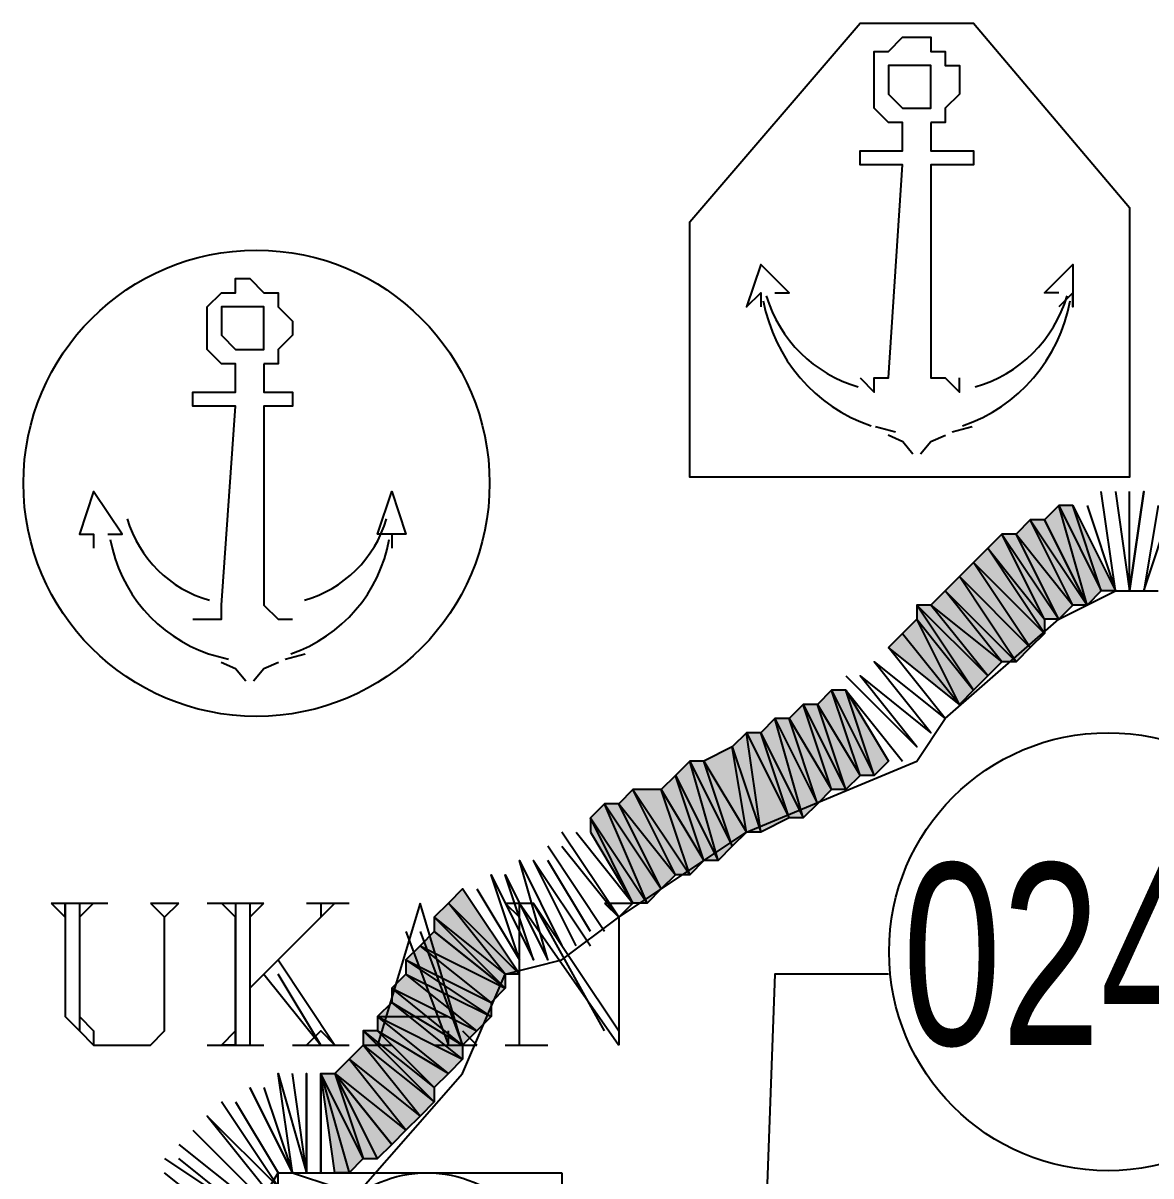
# Model space of a CAD drawing. Header units: millimetres. Extents: x 658 to 813, y 806 to 883.
# Drawn here: x 788.5755 to 788.8171, y 863.861 to 864.1079 of the extents above; entities that cross this region are included whole.
import ezdxf

# ---------------------------------------------------------------- set-up
doc = ezdxf.new("R2010")
doc.units = ezdxf.units.MM
doc.header["$LTSCALE"] = 0.1
doc.linetypes.add('atContinuous2', pattern=[0])
for name, color, linetype in [('LINK NAS BARU', 7, 'Continuous'), ('PANTAI', 7, 'Continuous'), ('pantai1', 7, 'Continuous'), ('SYMBOL', 7, 'Continuous'), ('TEXT', 8, 'Continuous'), ('zat_Mask_solid', 7, 'Continuous')]:
    doc.layers.add(name, color=color, linetype=linetype)
doc.styles.add('Style2', font='arial.ttf', dxfattribs={"height": 0.2})

msp = doc.modelspace()

# ---------------------------------------------------------------- hatches: boundary and pattern name
at = {"layer": 'pantai1'}
for points in [[(788.7943311163478, 864.0014844762057), (788.8034512771285, 863.9832441546445), (788.7973711699412, 864.0045245297982)], [(788.763930580413, 863.9771640474568), (788.776090794787, 863.9619637794907), (788.7669706340068, 863.9802041010511)], [(788.776090794787, 863.9619637794907), (788.7669706340068, 863.9802041010511), (788.7791308483804, 863.9650038330841)], [(788.7608905268196, 863.9741239938634), (788.763930580413, 863.9771640474568), (788.776090794787, 863.9619637794907)], [(788.6453684902679, 863.8859624396531), (788.6605687582353, 863.8738022252795), (788.6484085438613, 863.8890024932465)], [(788.6605687582353, 863.8738022252795), (788.6484085438613, 863.8890024932465), (788.6636088118287, 863.8768422788729)], [(788.6453684902679, 863.8859624396531), (788.6605687582353, 863.8738022252795), (788.6575287046419, 863.8707621716861)]]:
    msp.add_hatch(color=7, dxfattribs=at).paths.add_polyline_path(points)
h = msp.add_hatch(color=7, dxfattribs=at)
h.paths.add_polyline_path([(788.8034512771285, 863.9832441546445), (788.7973711699412, 864.0045245297982), (788.8064913307214, 863.986284208237)])
h.paths.add_polyline_path([(788.7973711699412, 864.0045245297982), (788.8064913307214, 863.986284208237), (788.8004112235346, 864.0045245297982)], flags=17)
h = msp.add_hatch(color=7, dxfattribs=at)
h.paths.add_polyline_path([(788.8004112235346, 863.9832441546445), (788.7912910627545, 864.0014844762057), (788.8034512771285, 863.9832441546445)], flags=16)
h.paths.add_polyline_path([(788.7912910627545, 864.0014844762057), (788.8034512771285, 863.9832441546445), (788.7943311163478, 864.0014844762057)])
h = msp.add_hatch(color=7, dxfattribs=at)
h.paths.add_polyline_path([(788.7943311163478, 863.9802041010511), (788.7852109555672, 863.9984444226114), (788.7973711699412, 863.9802041010511)], flags=16)
h.paths.add_polyline_path([(788.7852109555672, 863.9984444226114), (788.7973711699412, 863.9802041010511), (788.7882510091606, 863.9984444226114)])
h = msp.add_hatch(color=7, dxfattribs=at)
h.paths.add_polyline_path([(788.7791308483804, 863.9923643154247), (788.7943311163478, 863.9771640474568), (788.7821709019738, 863.995404369019)])
h.paths.add_polyline_path([(788.7943311163478, 863.9771640474568), (788.7821709019738, 863.995404369019), (788.7943311163478, 863.9802041010511)], flags=17)
h = msp.add_hatch(color=7, dxfattribs=at)
h.paths.add_polyline_path([(788.7852109555672, 863.97108394027), (788.7730507411936, 863.986284208237), (788.7882510091606, 863.97108394027)], flags=16)
h.paths.add_polyline_path([(788.7730507411936, 863.986284208237), (788.7882510091606, 863.97108394027), (788.776090794787, 863.9893242618313)])
h = msp.add_hatch(color=7, dxfattribs=at)
h.paths.add_polyline_path([(788.7669706340068, 863.9802041010511), (788.7791308483804, 863.9650038330841), (788.7669706340068, 863.9832441546445)], flags=17)
h.paths.add_polyline_path([(788.7791308483804, 863.9650038330841), (788.7669706340068, 863.9832441546445), (788.7821709019738, 863.9680438866775)])
h.paths.add_polyline_path([(788.7669706340068, 863.9832441546445), (788.7821709019738, 863.9680438866775), (788.7700106876002, 863.9832441546445)], flags=17)
h = msp.add_hatch(color=7, dxfattribs=at)
h.paths.add_polyline_path([(788.7548104196328, 863.9467635115228), (788.748730312446, 863.9650038330841), (788.7578504732262, 863.9467635115228)], flags=16)
h.paths.add_polyline_path([(788.748730312446, 863.9650038330841), (788.7578504732262, 863.9467635115228), (788.7517703660394, 863.9650038330841)])
h = msp.add_hatch(color=7, dxfattribs=at)
h.paths.add_polyline_path([(788.748730312446, 863.9437234579294), (788.7426502052588, 863.9619637794907), (788.7517703660394, 863.9437234579294)], flags=16)
h.paths.add_polyline_path([(788.7426502052588, 863.9619637794907), (788.7517703660394, 863.9437234579294), (788.7456902588522, 863.9619637794907)])
h = msp.add_hatch(color=7, dxfattribs=at)
h.paths.add_polyline_path([(788.7396101516654, 863.9376433507426), (788.7335300444786, 863.9558836723039), (788.7426502052588, 863.9376433507426)], flags=16)
h.paths.add_polyline_path([(788.7335300444786, 863.9558836723039), (788.7426502052588, 863.9376433507426), (788.736570098072, 863.9589237258964)])
h = msp.add_hatch(color=7, dxfattribs=at)
h.paths.add_polyline_path([(788.7426502052588, 863.9376433507426), (788.736570098072, 863.9589237258964), (788.7456902588522, 863.940683404336)])
h.paths.add_polyline_path([(788.736570098072, 863.9589237258964), (788.7456902588522, 863.940683404336), (788.7396101516654, 863.9589237258964)], flags=17)
h = msp.add_hatch(color=7, dxfattribs=at)
h.paths.add_polyline_path([(788.7304899908852, 863.9346032971483), (788.7274499372918, 863.9528436187096), (788.7335300444786, 863.9346032971483)], flags=16)
h.paths.add_polyline_path([(788.7274499372918, 863.9528436187096), (788.7335300444786, 863.9346032971483), (788.7304899908852, 863.9558836723039)])
h = msp.add_hatch(color=7, dxfattribs=at)
h.paths.add_polyline_path([(788.7335300444786, 863.9346032971483), (788.7304899908852, 863.9558836723039), (788.7396101516654, 863.9376433507426)])
h.paths.add_polyline_path([(788.7304899908852, 863.9558836723039), (788.7396101516654, 863.9376433507426), (788.7335300444786, 863.9558836723039)], flags=17)
h = msp.add_hatch(color=7, dxfattribs=at)
h.paths.add_polyline_path([(788.7213698301045, 863.9285231899615), (788.7152897229178, 863.9467635115228), (788.724409883698, 863.9285231899615)], flags=16)
h.paths.add_polyline_path([(788.7152897229178, 863.9467635115228), (788.724409883698, 863.9285231899615), (788.7183297765112, 863.9498035651171)])
h = msp.add_hatch(color=7, dxfattribs=at)
h.paths.add_polyline_path([(788.724409883698, 863.9285231899615), (788.7183297765112, 863.9498035651171), (788.7274499372918, 863.9315632435549)])
h.paths.add_polyline_path([(788.7183297765112, 863.9498035651171), (788.7274499372918, 863.9315632435549), (788.7213698301045, 863.9498035651171)], flags=17)
h = msp.add_hatch(color=7, dxfattribs=at)
h.paths.add_polyline_path([(788.7152897229178, 863.925483136369), (788.7061695621371, 863.9437234579294), (788.7183297765112, 863.925483136369)], flags=16)
h.paths.add_polyline_path([(788.7061695621371, 863.9437234579294), (788.7183297765112, 863.925483136369), (788.7122496693244, 863.9437234579294)])
h = msp.add_hatch(color=7, dxfattribs=at)
h.paths.add_polyline_path([(788.6970494013569, 863.9346032971483), (788.7061695621371, 863.9194030291814), (788.6970494013569, 863.9376433507426)], flags=16)
h.paths.add_polyline_path([(788.7061695621371, 863.9194030291814), (788.6970494013569, 863.9376433507426), (788.709209615731, 863.9194030291814)], flags=16)
h.paths.add_polyline_path([(788.6970494013569, 863.9376433507426), (788.709209615731, 863.9194030291814), (788.7000894549503, 863.940683404336)])
h = msp.add_hatch(color=7, dxfattribs=at)
h.paths.add_polyline_path([(788.709209615731, 863.9194030291814), (788.7000894549503, 863.940683404336), (788.7122496693244, 863.9224430827757)])
h.paths.add_polyline_path([(788.7000894549503, 863.940683404336), (788.7122496693244, 863.9224430827757), (788.7031295085437, 863.940683404336)], flags=17)
h = msp.add_hatch(color=7, dxfattribs=at)
h.paths.add_polyline_path([(788.6788090797961, 863.9042027612135), (788.6666488654221, 863.9194030291814), (788.6818491333895, 863.9042027612135)], flags=16)
h.paths.add_polyline_path([(788.6666488654221, 863.9194030291814), (788.6818491333895, 863.9042027612135), (788.6696889190155, 863.9224430827757)])
h = msp.add_hatch(color=7, dxfattribs=at)
h.paths.add_polyline_path([(788.6636088118287, 863.9133229219946), (788.6788090797961, 863.901162707621), (788.6636088118287, 863.916362975588)], flags=17)
h.paths.add_polyline_path([(788.6788090797961, 863.901162707621), (788.6636088118287, 863.916362975588), (788.6788090797961, 863.9042027612135)], flags=17)
h = msp.add_hatch(color=7, dxfattribs=at)
h.paths.add_polyline_path([(788.6575287046419, 863.9042027612135), (788.6757690262027, 863.8950826004342), (788.6575287046419, 863.9072428148087)], flags=17)
h.paths.add_polyline_path([(788.6757690262027, 863.8950826004342), (788.6575287046419, 863.9072428148087), (788.6757690262027, 863.8981226540267)], flags=17)
h = msp.add_hatch(color=7, dxfattribs=at)
h.paths.add_polyline_path([(788.6544886510485, 863.8981226540267), (788.6696889190155, 863.8890024932465), (788.6544886510485, 863.901162707621)], flags=17)
h.paths.add_polyline_path([(788.6696889190155, 863.8890024932465), (788.6544886510485, 863.901162707621), (788.6727289726089, 863.8920425468399)])
h = msp.add_hatch(color=7, dxfattribs=at)
h.paths.add_polyline_path([(788.6514485974551, 863.8950826004342), (788.6696889190155, 863.8859624396531), (788.6544886510485, 863.8981226540267)])
h.paths.add_polyline_path([(788.6696889190155, 863.8859624396531), (788.6544886510485, 863.8981226540267), (788.6696889190155, 863.8890024932465)], flags=17)
h = msp.add_hatch(color=7, dxfattribs=at)
h.paths.add_polyline_path([(788.6514485974551, 863.8920425468399), (788.6666488654221, 863.8829223860606), (788.6514485974551, 863.8950826004342)], flags=17)
h.paths.add_polyline_path([(788.6666488654221, 863.8829223860606), (788.6514485974551, 863.8950826004342), (788.6696889190155, 863.8859624396531)])
h = msp.add_hatch(color=7, dxfattribs=at)
h.paths.add_polyline_path([(788.6484085438613, 863.8890024932465), (788.6636088118287, 863.8768422788729), (788.6484085438613, 863.8920425468399)], flags=17)
h.paths.add_polyline_path([(788.6636088118287, 863.8768422788729), (788.6484085438613, 863.8920425468399), (788.6636088118287, 863.8798823324663)], flags=17)
h.paths.add_polyline_path([(788.6484085438613, 863.8920425468399), (788.6636088118287, 863.8798823324663), (788.6514485974551, 863.8920425468399)], flags=0)
h = msp.add_hatch(color=7, dxfattribs=at)
h.paths.add_polyline_path([(788.6453684902679, 863.8859624396531), (788.6423284366745, 863.8829223860606), (788.6575287046419, 863.8707621716861)])
h.paths.add_polyline_path([(788.6423284366745, 863.8829223860606), (788.6575287046419, 863.8707621716861), (788.6544886510485, 863.8677221180936)])
h = msp.add_hatch(color=7, dxfattribs=at)
h.paths.add_polyline_path([(788.6423284366745, 863.8829223860606), (788.6484085438613, 863.8646820644993), (788.6392883830811, 863.8829223860606)], flags=17)
h.paths.add_polyline_path([(788.6484085438613, 863.8646820644993), (788.6392883830811, 863.8829223860606), (788.6453684902679, 863.8616420109059)])
h.paths.add_polyline_path([(788.6392883830811, 863.8829223860606), (788.6453684902679, 863.8616420109059), (788.6423284366745, 863.8616420109059)], flags=17)
h = msp.add_hatch(color=7, dxfattribs=at)
h.paths.add_polyline_path([(788.6544886510485, 863.8677221180936), (788.6514485974551, 863.8646820644993), (788.6423284366745, 863.8829223860606)])
h.paths.add_polyline_path([(788.6514485974551, 863.8646820644993), (788.6423284366745, 863.8829223860606), (788.6484085438613, 863.8646820644993)], flags=17)
at = {"layer": 'zat_Mask_solid'}
for points in [[(788.8064913307214, 863.986284208237), (788.8004112235346, 864.0045245297982), (788.8095313843153, 863.986284208237)], [(788.7882510091606, 863.9984444226114), (788.8004112235346, 863.9832441546445), (788.7912910627545, 864.0014844762057)], [(788.7821709019738, 863.995404369019), (788.7943311163478, 863.9802041010511), (788.7852109555672, 863.9984444226114)], [(788.7973711699412, 863.9802041010511), (788.7882510091606, 863.9984444226114), (788.8004112235346, 863.9832441546445)], [(788.776090794787, 863.9893242618313), (788.7912910627545, 863.9741239938634), (788.7791308483804, 863.9923643154247)], [(788.7912910627545, 863.9741239938634), (788.7791308483804, 863.9923643154247), (788.7943311163478, 863.9771640474568)], [(788.7882510091606, 863.97108394027), (788.776090794787, 863.9893242618313), (788.7912910627545, 863.9741239938634)], [(788.7700106876002, 863.9832441546445), (788.7852109555672, 863.97108394027), (788.7730507411936, 863.986284208237)], [(788.7821709019738, 863.9680438866775), (788.7700106876002, 863.9832441546445), (788.7852109555672, 863.97108394027)], [(788.7456902588522, 863.9619637794907), (788.7548104196328, 863.9467635115228), (788.748730312446, 863.9650038330841)], [(788.7578504732262, 863.9467635115228), (788.7517703660394, 863.9650038330841), (788.7608905268196, 863.9498035651171)], [(788.7396101516654, 863.9589237258964), (788.748730312446, 863.9437234579294), (788.7426502052588, 863.9619637794907)], [(788.7517703660394, 863.9437234579294), (788.7456902588522, 863.9619637794907), (788.7548104196328, 863.9467635115228)], [(788.7456902588522, 863.940683404336), (788.7396101516654, 863.9589237258964), (788.748730312446, 863.9437234579294)], [(788.7213698301045, 863.9498035651171), (788.7304899908852, 863.9346032971483), (788.7274499372918, 863.9528436187096)], [(788.7274499372918, 863.9315632435549), (788.7213698301045, 863.9498035651171), (788.7304899908852, 863.9346032971483)], [(788.7122496693244, 863.9437234579294), (788.7213698301045, 863.9285231899615), (788.7152897229178, 863.9467635115228)], [(788.7031295085437, 863.940683404336), (788.7152897229178, 863.925483136369), (788.7061695621371, 863.9437234579294)], [(788.7183297765112, 863.925483136369), (788.7122496693244, 863.9437234579294), (788.7213698301045, 863.9285231899615)], [(788.7122496693244, 863.9224430827757), (788.7031295085437, 863.940683404336), (788.7152897229178, 863.925483136369)], [(788.6636088118287, 863.916362975588), (788.6788090797961, 863.9042027612135), (788.6666488654221, 863.9194030291814)], [(788.6605687582353, 863.9102828684012), (788.6788090797961, 863.901162707621), (788.6636088118287, 863.9133229219946)], [(788.6575287046419, 863.9072428148087), (788.6757690262027, 863.8981226540267), (788.6605687582353, 863.9102828684012)], [(788.6757690262027, 863.8981226540267), (788.6605687582353, 863.9102828684012), (788.6788090797961, 863.901162707621)], [(788.6544886510485, 863.901162707621), (788.6727289726089, 863.8920425468399), (788.6575287046419, 863.9042027612135)], [(788.6727289726089, 863.8920425468399), (788.6575287046419, 863.9042027612135), (788.6757690262027, 863.8950826004342)], [(788.6636088118287, 863.8798823324663), (788.6514485974551, 863.8920425468399), (788.6666488654221, 863.8829223860606)]]:
    msp.add_hatch(color=7, dxfattribs=at).paths.add_polyline_path(points)

# ---------------------------------------------------------------- linework, layer by layer
at = {"layer": 'LINK NAS BARU', "color": 7}
msp.add_lwpolyline([(788.7608905268196, 863.9042027612135), (788.736570098072, 863.9042027612135), (788.7335300444786, 863.8221213141909)], dxfattribs=at)
at = {"layer": 'LINK NAS BARU', "color": 7, "linetype": 'atContinuous2'}
msp.add_circle((788.8079355920911, 863.908983025823), 0.04690070767740388, dxfattribs=at)
at = {"layer": 'PANTAI', "color": 7}
msp.add_lwpolyline([(788.5632870432444, 863.8251613677843), (788.5784873112118, 863.8282014213777), (788.599767686366, 863.8221213141909), (788.6088878471462, 863.8251613677843), (788.6149679543335, 863.8312414749711), (788.6210480615202, 863.846441742938), (788.6301682223004, 863.8616420109059), (788.6332082758938, 863.8616420109059), (788.6423284366745, 863.8586019573116), (788.6484085438613, 863.8586019573116), (788.6696889190155, 863.8829223860606), (788.6788090797961, 863.9042027612135), (788.6909692941701, 863.9072428148087), (788.7031295085437, 863.916362975588), (788.7304899908852, 863.9346032971483), (788.7669706340068, 863.9498035651171), (788.7730507411936, 863.9589237258964), (788.7973711699412, 863.9802041010511), (788.8095313843153, 863.986284208237), (788.8186515450955, 863.986284208237)], dxfattribs=at)
at = {"layer": 'pantai1', "color": 7, "linetype": 'atContinuous2'}
for p, q in [((788.6453684902679, 863.8859624396531), (788.6423284366745, 863.8829223860606)), ((788.6575287046419, 863.8707621716861), (788.6453684902679, 863.8859624396531)), ((788.6423284366745, 863.8829223860606), (788.6575287046419, 863.8707621716861)), ((788.6423284366745, 863.8829223860606), (788.6575287046419, 863.8707621716861)), ((788.6544886510485, 863.8677221180936), (788.6423284366745, 863.8829223860606)), ((788.6575287046419, 863.8707621716861), (788.6544886510485, 863.8677221180936))]:
    msp.add_line(p, q, dxfattribs=at)
at = {"layer": 'pantai1', "color": 7}
for points in [[(788.8034512771285, 864.0045245297982), (788.8095313843153, 863.986284208237), (788.8064913307214, 864.0075645833925)], [(788.8095313843153, 864.0075645833925), (788.8125714379087, 863.986284208237), (788.8125714379087, 864.0075645833925)], [(788.8125714379087, 863.986284208237), (788.8156114915021, 864.0075645833925), (788.8125714379087, 863.986284208237)], [(788.7943311163478, 864.0014844762057), (788.8034512771285, 863.9832441546445), (788.7973711699412, 864.0045245297982), (788.7943311163478, 864.0014844762057)], [(788.8034512771285, 863.9832441546445), (788.7973711699412, 864.0045245297982), (788.8064913307214, 863.986284208237), (788.8034512771285, 863.9832441546445)], [(788.7973711699412, 864.0045245297982), (788.8064913307214, 863.986284208237), (788.8004112235346, 864.0045245297982), (788.7973711699412, 864.0045245297982)], [(788.8064913307214, 863.986284208237), (788.8004112235346, 864.0045245297982), (788.8095313843153, 863.986284208237), (788.8064913307214, 863.986284208237)], [(788.8186515450955, 864.0045245297982), (788.8156114915021, 863.986284208237), (788.8216915986889, 864.0045245297982)], [(788.7882510091606, 863.9984444226114), (788.8004112235346, 863.9832441546445), (788.7912910627545, 864.0014844762057), (788.7882510091606, 863.9984444226114)], [(788.8004112235346, 863.9832441546445), (788.7912910627545, 864.0014844762057), (788.8034512771285, 863.9832441546445), (788.8004112235346, 863.9832441546445)], [(788.7912910627545, 864.0014844762057), (788.8034512771285, 863.9832441546445), (788.7943311163478, 864.0014844762057), (788.7912910627545, 864.0014844762057)], [(788.7821709019738, 863.995404369019), (788.7943311163478, 863.9802041010511), (788.7852109555672, 863.9984444226114), (788.7821709019738, 863.995404369019)], [(788.7943311163478, 863.9802041010511), (788.7852109555672, 863.9984444226114), (788.7973711699412, 863.9802041010511), (788.7943311163478, 863.9802041010511)], [(788.7852109555672, 863.9984444226114), (788.7973711699412, 863.9802041010511), (788.7882510091606, 863.9984444226114), (788.7852109555672, 863.9984444226114)], [(788.7973711699412, 863.9802041010511), (788.7882510091606, 863.9984444226114), (788.8004112235346, 863.9832441546445), (788.7973711699412, 863.9802041010511)], [(788.7791308483804, 863.9923643154247), (788.7943311163478, 863.9771640474568), (788.7821709019738, 863.995404369019), (788.7791308483804, 863.9923643154247)], [(788.7943311163478, 863.9771640474568), (788.7821709019738, 863.995404369019), (788.7943311163478, 863.9802041010511), (788.7943311163478, 863.9771640474568)], [(788.776090794787, 863.9893242618313), (788.7912910627545, 863.9741239938634), (788.7791308483804, 863.9923643154247), (788.776090794787, 863.9893242618313)], [(788.7912910627545, 863.9741239938634), (788.7791308483804, 863.9923643154247), (788.7943311163478, 863.9771640474568), (788.7912910627545, 863.9741239938634)], [(788.7730507411936, 863.986284208237), (788.7882510091606, 863.97108394027), (788.776090794787, 863.9893242618313), (788.7730507411936, 863.986284208237)], [(788.7882510091606, 863.97108394027), (788.776090794787, 863.9893242618313), (788.7912910627545, 863.9741239938634), (788.7882510091606, 863.97108394027)], [(788.7700106876002, 863.9832441546445), (788.7852109555672, 863.97108394027), (788.7730507411936, 863.986284208237), (788.7700106876002, 863.9832441546445)], [(788.7852109555672, 863.97108394027), (788.7730507411936, 863.986284208237), (788.7882510091606, 863.97108394027), (788.7852109555672, 863.97108394027)], [(788.7669706340068, 863.9802041010511), (788.7791308483804, 863.9650038330841), (788.7669706340068, 863.9832441546445), (788.7669706340068, 863.9802041010511)], [(788.7791308483804, 863.9650038330841), (788.7669706340068, 863.9832441546445), (788.7821709019738, 863.9680438866775), (788.7791308483804, 863.9650038330841)], [(788.7669706340068, 863.9832441546445), (788.7821709019738, 863.9680438866775), (788.7700106876002, 863.9832441546445), (788.7669706340068, 863.9832441546445)], [(788.7821709019738, 863.9680438866775), (788.7700106876002, 863.9832441546445), (788.7852109555672, 863.97108394027), (788.7821709019738, 863.9680438866775)], [(788.763930580413, 863.9771640474568), (788.776090794787, 863.9619637794907), (788.7669706340068, 863.9802041010511), (788.763930580413, 863.9771640474568)], [(788.776090794787, 863.9619637794907), (788.7669706340068, 863.9802041010511), (788.7791308483804, 863.9650038330841), (788.776090794787, 863.9619637794907)], [(788.7608905268196, 863.9741239938634), (788.763930580413, 863.9771640474568), (788.776090794787, 863.9619637794907), (788.7608905268196, 863.9741239938634)], [(788.7517703660394, 863.9680438866775), (788.7669706340068, 863.9528436187096), (788.7548104196328, 863.9680438866775), (788.7700106876002, 863.9558836723039), (788.7578504732262, 863.97108394027), (788.7730507411936, 863.9589237258964), (788.7608905268196, 863.9741239938634)], [(788.7456902588522, 863.9619637794907), (788.7548104196328, 863.9467635115228), (788.748730312446, 863.9650038330841), (788.7456902588522, 863.9619637794907)], [(788.7548104196328, 863.9467635115228), (788.748730312446, 863.9650038330841), (788.7578504732262, 863.9467635115228), (788.7548104196328, 863.9467635115228)], [(788.748730312446, 863.9650038330841), (788.7578504732262, 863.9467635115228), (788.7517703660394, 863.9650038330841), (788.748730312446, 863.9650038330841)], [(788.7578504732262, 863.9467635115228), (788.7517703660394, 863.9650038330841), (788.7608905268196, 863.9498035651171), (788.7578504732262, 863.9467635115228)], [(788.7517703660394, 863.9650038330841), (788.763930580413, 863.9498035651171)], [(788.7396101516654, 863.9589237258964), (788.748730312446, 863.9437234579294), (788.7426502052588, 863.9619637794907), (788.7396101516654, 863.9589237258964)], [(788.748730312446, 863.9437234579294), (788.7426502052588, 863.9619637794907), (788.7517703660394, 863.9437234579294), (788.748730312446, 863.9437234579294)], [(788.7426502052588, 863.9619637794907), (788.7517703660394, 863.9437234579294), (788.7456902588522, 863.9619637794907), (788.7426502052588, 863.9619637794907)], [(788.7517703660394, 863.9437234579294), (788.7456902588522, 863.9619637794907), (788.7548104196328, 863.9467635115228), (788.7517703660394, 863.9437234579294)], [(788.7335300444786, 863.9558836723039), (788.7426502052588, 863.9376433507426), (788.736570098072, 863.9589237258964), (788.7335300444786, 863.9558836723039)], [(788.7426502052588, 863.9376433507426), (788.736570098072, 863.9589237258964), (788.7456902588522, 863.940683404336), (788.7426502052588, 863.9376433507426)], [(788.736570098072, 863.9589237258964), (788.7456902588522, 863.940683404336), (788.7396101516654, 863.9589237258964), (788.736570098072, 863.9589237258964)], [(788.7456902588522, 863.940683404336), (788.7396101516654, 863.9589237258964), (788.748730312446, 863.9437234579294), (788.7456902588522, 863.940683404336)], [(788.7274499372918, 863.9528436187096), (788.7335300444786, 863.9346032971483), (788.7304899908852, 863.9558836723039), (788.7274499372918, 863.9528436187096)], [(788.7335300444786, 863.9346032971483), (788.7304899908852, 863.9558836723039), (788.7396101516654, 863.9376433507426), (788.7335300444786, 863.9346032971483)], [(788.7304899908852, 863.9558836723039), (788.7396101516654, 863.9376433507426), (788.7335300444786, 863.9558836723039), (788.7304899908852, 863.9558836723039)], [(788.7396101516654, 863.9376433507426), (788.7335300444786, 863.9558836723039), (788.7426502052588, 863.9376433507426), (788.7396101516654, 863.9376433507426)], [(788.7213698301045, 863.9498035651171), (788.7304899908852, 863.9346032971483), (788.7274499372918, 863.9528436187096), (788.7213698301045, 863.9498035651171)], [(788.7304899908852, 863.9346032971483), (788.7274499372918, 863.9528436187096), (788.7335300444786, 863.9346032971483), (788.7304899908852, 863.9346032971483)], [(788.7152897229178, 863.9467635115228), (788.724409883698, 863.9285231899615), (788.7183297765112, 863.9498035651171), (788.7152897229178, 863.9467635115228)], [(788.724409883698, 863.9285231899615), (788.7183297765112, 863.9498035651171), (788.7274499372918, 863.9315632435549), (788.724409883698, 863.9285231899615)], [(788.7183297765112, 863.9498035651171), (788.7274499372918, 863.9315632435549), (788.7213698301045, 863.9498035651171), (788.7183297765112, 863.9498035651171)], [(788.7274499372918, 863.9315632435549), (788.7213698301045, 863.9498035651171), (788.7304899908852, 863.9346032971483), (788.7274499372918, 863.9315632435549)], [(788.7122496693244, 863.9437234579294), (788.7213698301045, 863.9285231899615), (788.7152897229178, 863.9467635115228), (788.7122496693244, 863.9437234579294)], [(788.7213698301045, 863.9285231899615), (788.7152897229178, 863.9467635115228), (788.724409883698, 863.9285231899615), (788.7213698301045, 863.9285231899615)], [(788.7031295085437, 863.940683404336), (788.7152897229178, 863.925483136369), (788.7061695621371, 863.9437234579294), (788.7031295085437, 863.940683404336)], [(788.7152897229178, 863.925483136369), (788.7061695621371, 863.9437234579294), (788.7183297765112, 863.925483136369), (788.7152897229178, 863.925483136369)], [(788.7061695621371, 863.9437234579294), (788.7183297765112, 863.925483136369), (788.7122496693244, 863.9437234579294), (788.7061695621371, 863.9437234579294)], [(788.7183297765112, 863.925483136369), (788.7122496693244, 863.9437234579294), (788.7213698301045, 863.9285231899615), (788.7183297765112, 863.925483136369)], [(788.6970494013569, 863.9376433507426), (788.709209615731, 863.9194030291814), (788.7000894549503, 863.940683404336), (788.6970494013569, 863.9376433507426)], [(788.709209615731, 863.9194030291814), (788.7000894549503, 863.940683404336), (788.7122496693244, 863.9224430827757), (788.709209615731, 863.9194030291814)], [(788.7000894549503, 863.940683404336), (788.7122496693244, 863.9224430827757), (788.7031295085437, 863.940683404336), (788.7000894549503, 863.940683404336)], [(788.7122496693244, 863.9224430827757), (788.7031295085437, 863.940683404336), (788.7152897229178, 863.925483136369), (788.7122496693244, 863.9224430827757)], [(788.6970494013569, 863.9346032971483), (788.7061695621371, 863.9194030291814), (788.6970494013569, 863.9376433507426), (788.6970494013569, 863.9346032971483)], [(788.7061695621371, 863.9194030291814), (788.6970494013569, 863.9376433507426), (788.709209615731, 863.9194030291814), (788.7061695621371, 863.9194030291814)], [(788.6909692941701, 863.9315632435549), (788.7031295085437, 863.916362975588), (788.6909692941701, 863.9346032971483)], [(788.6940093477635, 863.9346032971483), (788.7061695621371, 863.9194030291814)], [(788.7000894549503, 863.9133229219946), (788.6879292405768, 863.9315632435549)], [(788.6727289726089, 863.9224430827757), (788.6818491333895, 863.9072428148087), (788.6757690262027, 863.925483136369), (788.6848891869829, 863.9072428148087), (788.6788090797961, 863.925483136369), (788.6879292405768, 863.9072428148087), (788.6818491333895, 863.9285231899615), (788.6909692941701, 863.9102828684012)], [(788.6940093477635, 863.9102828684012), (788.6848891869829, 863.9285231899615), (788.6970494013569, 863.9102828684012)], [(788.6970494013569, 863.9133229219946), (788.6879292405768, 863.9285231899615)], [(788.6666488654221, 863.9194030291814), (788.6818491333895, 863.9042027612135), (788.6696889190155, 863.9224430827757), (788.6666488654221, 863.9194030291814)], [(788.6818491333895, 863.9042027612135), (788.6696889190155, 863.9224430827757)], [(788.6636088118287, 863.916362975588), (788.6788090797961, 863.9042027612135), (788.6666488654221, 863.9194030291814), (788.6636088118287, 863.916362975588)], [(788.6788090797961, 863.9042027612135), (788.6666488654221, 863.9194030291814), (788.6818491333895, 863.9042027612135), (788.6788090797961, 863.9042027612135)], [(788.6636088118287, 863.9133229219946), (788.6788090797961, 863.901162707621), (788.6636088118287, 863.916362975588), (788.6636088118287, 863.9133229219946)], [(788.6788090797961, 863.901162707621), (788.6636088118287, 863.916362975588), (788.6788090797961, 863.9042027612135), (788.6788090797961, 863.901162707621)], [(788.6605687582353, 863.9102828684012), (788.6788090797961, 863.901162707621), (788.6636088118287, 863.9133229219946), (788.6605687582353, 863.9102828684012)], [(788.6575287046419, 863.9072428148087), (788.6757690262027, 863.8981226540267), (788.6605687582353, 863.9102828684012), (788.6575287046419, 863.9072428148087)], [(788.6757690262027, 863.8981226540267), (788.6605687582353, 863.9102828684012), (788.6788090797961, 863.901162707621), (788.6757690262027, 863.8981226540267)], [(788.6575287046419, 863.9042027612135), (788.6757690262027, 863.8950826004342), (788.6575287046419, 863.9072428148087), (788.6575287046419, 863.9042027612135)], [(788.6757690262027, 863.8950826004342), (788.6575287046419, 863.9072428148087), (788.6757690262027, 863.8981226540267), (788.6757690262027, 863.8950826004342)], [(788.6544886510485, 863.901162707621), (788.6727289726089, 863.8920425468399), (788.6575287046419, 863.9042027612135), (788.6544886510485, 863.901162707621)], [(788.6727289726089, 863.8920425468399), (788.6575287046419, 863.9042027612135), (788.6757690262027, 863.8950826004342), (788.6727289726089, 863.8920425468399)], [(788.6544886510485, 863.8981226540267), (788.6696889190155, 863.8890024932465), (788.6544886510485, 863.901162707621), (788.6544886510485, 863.8981226540267)], [(788.6696889190155, 863.8890024932465), (788.6544886510485, 863.901162707621), (788.6727289726089, 863.8920425468399), (788.6696889190155, 863.8890024932465)], [(788.6514485974551, 863.8950826004342), (788.6696889190155, 863.8859624396531), (788.6544886510485, 863.8981226540267), (788.6514485974551, 863.8950826004342)], [(788.6696889190155, 863.8859624396531), (788.6544886510485, 863.8981226540267), (788.6696889190155, 863.8890024932465), (788.6696889190155, 863.8859624396531)], [(788.6514485974551, 863.8920425468399), (788.6666488654221, 863.8829223860606), (788.6514485974551, 863.8950826004342), (788.6514485974551, 863.8920425468399)], [(788.6666488654221, 863.8829223860606), (788.6514485974551, 863.8950826004342), (788.6696889190155, 863.8859624396531), (788.6666488654221, 863.8829223860606)], [(788.6484085438613, 863.8890024932465), (788.6636088118287, 863.8768422788729), (788.6484085438613, 863.8920425468399), (788.6484085438613, 863.8890024932465)], [(788.6636088118287, 863.8768422788729), (788.6484085438613, 863.8920425468399), (788.6636088118287, 863.8798823324663), (788.6636088118287, 863.8768422788729)], [(788.6484085438613, 863.8920425468399), (788.6636088118287, 863.8798823324663), (788.6514485974551, 863.8920425468399), (788.6484085438613, 863.8920425468399)], [(788.6636088118287, 863.8798823324663), (788.6514485974551, 863.8920425468399), (788.6666488654221, 863.8829223860606), (788.6636088118287, 863.8798823324663)], [(788.6453684902679, 863.8859624396531), (788.6605687582353, 863.8738022252795), (788.6484085438613, 863.8890024932465), (788.6453684902679, 863.8859624396531)], [(788.6605687582353, 863.8738022252795), (788.6484085438613, 863.8890024932465), (788.6636088118287, 863.8768422788729), (788.6605687582353, 863.8738022252795)], [(788.6453684902679, 863.8859624396531), (788.6605687582353, 863.8738022252795), (788.6575287046419, 863.8707621716861), (788.6453684902679, 863.8859624396531)], [(788.627128168707, 863.8798823324663), (788.6332082758938, 863.8616420109059), (788.6301682223004, 863.8829223860606), (788.6362483294877, 863.8616420109059), (788.6332082758938, 863.8829223860606)], [(788.6362483294877, 863.8616420109059), (788.6362483294877, 863.8829223860606), (788.6362483294877, 863.8616420109059), (788.6362483294877, 863.8829223860606)], [(788.6392883830811, 863.8829223860606), (788.6392883830811, 863.8616420109059), (788.6392883830811, 863.8829223860606)], [(788.6423284366745, 863.8829223860606), (788.6484085438613, 863.8646820644993), (788.6392883830811, 863.8829223860606), (788.6423284366745, 863.8829223860606)], [(788.6484085438613, 863.8646820644993), (788.6392883830811, 863.8829223860606), (788.6453684902679, 863.8616420109059), (788.6484085438613, 863.8646820644993)], [(788.6392883830811, 863.8829223860606), (788.6453684902679, 863.8616420109059), (788.6423284366745, 863.8616420109059), (788.6392883830811, 863.8829223860606)], [(788.6544886510485, 863.8677221180936), (788.6514485974551, 863.8646820644993), (788.6423284366745, 863.8829223860606), (788.6544886510485, 863.8677221180936)], [(788.6514485974551, 863.8646820644993), (788.6423284366745, 863.8829223860606), (788.6484085438613, 863.8646820644993), (788.6514485974551, 863.8646820644993)], [(788.6240881151136, 863.8798823324663), (788.6332082758938, 863.8616420109059), (788.6240881151136, 863.8798823324663)], [(788.627128168707, 863.8586019573116), (788.6149679543335, 863.8738022252795), (788.6301682223004, 863.8586019573116), (788.6180080079268, 863.8768422788729)], [(788.6210480615202, 863.8768422788729), (788.6301682223004, 863.8616420109059)], [(788.61192790074, 863.8707621716861), (788.627128168707, 863.8555619037191)], [(788.6088878471462, 863.8677221180936), (788.6240881151136, 863.8555619037191)], [(788.6058477935528, 863.8646820644993), (788.6240881151136, 863.8525218501248), (788.6088878471462, 863.8646820644993)], [(788.6028077399594, 863.8586019573116), (788.6210480615202, 863.8494817965324), (788.6058477935528, 863.8616420109059)]]:
    msp.add_lwpolyline(points, dxfattribs=at)
at = {"layer": 'SYMBOL', "color": 7}
for points in [[(788.6301682223004, 863.8038809926296), (788.6301682223004, 863.8616420109059), (788.6909692941701, 863.8616420109059)], [(788.6909692941701, 863.8616420109059), (788.6909692941701, 863.8038809926296)]]:
    msp.add_lwpolyline(points, dxfattribs=at)
at = {"layer": 'SYMBOL', "color": 7, "linetype": 'atContinuous2'}
msp.add_circle((788.6620472332891, 863.835922297961), 0.02571974650896801, dxfattribs=at)
at = {"layer": 'TEXT', "color": 7}
for points in [[(788.7183297765112, 864.065325601668), (788.7548104196328, 864.1078863519764), (788.7791308483804, 864.1078863519764), (788.8125714379087, 864.0683656552613), (788.8125714379087, 864.010604636985), (788.7183297765112, 864.010604636985), (788.7183297765112, 864.065325601668)], [(788.7548104196328, 864.0318850121397), (788.7578504732262, 864.0288449585463), (788.7578504732262, 864.0318850121397), (788.7608905268196, 864.0318850121397), (788.763930580413, 864.0774858160415), (788.7548104196328, 864.0774858160415), (788.7548104196328, 864.0805258696358), (788.763930580413, 864.0805258696358), (788.763930580413, 864.0866059768217), (788.7608905268196, 864.0866059768217), (788.7578504732262, 864.0896460304151), (788.7578504732262, 864.0926860840085), (788.7578504732262, 864.0957261376028), (788.7578504732262, 864.0987661911953), (788.7578504732262, 864.1018062447896), (788.7608905268196, 864.1018062447896), (788.763930580413, 864.1048462983821), (788.7669706340068, 864.1048462983821), (788.7700106876002, 864.1048462983821), (788.7700106876002, 864.1018062447896), (788.7730507411936, 864.1018062447896), (788.7730507411936, 864.0987661911953), (788.776090794787, 864.0987661911953), (788.776090794787, 864.0957261376028), (788.776090794787, 864.0926860840085), (788.7730507411936, 864.0896460304151), (788.7730507411936, 864.0866059768217), (788.7700106876002, 864.0866059768217)], [(788.7700106876002, 864.0957261376028), (788.7700106876002, 864.0987661911953), (788.7669706340068, 864.0987661911953), (788.763930580413, 864.0987661911953), (788.7608905268196, 864.0987661911953), (788.7608905268196, 864.0957261376028), (788.7608905268196, 864.0926860840085), (788.763930580413, 864.0896460304151), (788.7669706340068, 864.0896460304151), (788.7700106876002, 864.0896460304151), (788.7700106876002, 864.0926860840085), (788.7700106876002, 864.0957261376028)], [(788.7700106876002, 864.0866059768217), (788.7700106876002, 864.0805258696358), (788.7791308483804, 864.0805258696358), (788.7791308483804, 864.0774858160415), (788.7700106876002, 864.0774858160415), (788.7700106876002, 864.0318850121397), (788.7730507411936, 864.0318850121397), (788.776090794787, 864.0288449585463), (788.776090794787, 864.0318850121397)], [(788.736570098072, 864.050125333701), (788.7396101516654, 864.050125333701), (788.7335300444786, 864.0562054408878), (788.7304899908852, 864.0470852801067), (788.7335300444786, 864.050125333701), (788.7335300444786, 864.0470852801067)], [(788.7973711699412, 864.050125333701), (788.7943311163478, 864.050125333701), (788.8004112235346, 864.0562054408878), (788.8004112235346, 864.0470852801067), (788.8004112235346, 864.050125333701), (788.7973711699412, 864.0470852801067)], [(788.61192790074, 863.9802041010511), (788.6149679543335, 863.9802041010511), (788.6180080079268, 863.9802041010511), (788.6180080079268, 863.9832441546445), (788.6210480615202, 864.0258049049529), (788.61192790074, 864.0258049049529), (788.61192790074, 864.0288449585463), (788.6210480615202, 864.0288449585463), (788.6210480615202, 864.0349250657331), (788.6180080079268, 864.0349250657331), (788.6149679543335, 864.0379651193274), (788.6149679543335, 864.0410051729208), (788.6149679543335, 864.0440452265142), (788.6149679543335, 864.0470852801067), (788.6180080079268, 864.050125333701), (788.6210480615202, 864.050125333701), (788.6210480615202, 864.0531653872944), (788.6240881151136, 864.0531653872944), (788.627128168707, 864.050125333701), (788.6301682223004, 864.050125333701), (788.6301682223004, 864.0470852801067), (788.6332082758938, 864.0440452265142), (788.6332082758938, 864.0410051729208), (788.6301682223004, 864.0379651193274), (788.6301682223004, 864.0349250657331), (788.627128168707, 864.0349250657331)], [(788.627128168707, 864.0440452265142), (788.627128168707, 864.0470852801067), (788.6240881151136, 864.0470852801067), (788.6210480615202, 864.0470852801067), (788.6180080079268, 864.0470852801067), (788.6180080079268, 864.0440452265142), (788.6180080079268, 864.0410051729208), (788.6210480615202, 864.0379651193274), (788.6240881151136, 864.0379651193274), (788.627128168707, 864.0379651193274), (788.627128168707, 864.0410051729208), (788.627128168707, 864.0440452265142)], [(788.627128168707, 864.0349250657331), (788.627128168707, 864.0288449585463), (788.6332082758938, 864.0288449585463), (788.6332082758938, 864.0258049049529), (788.627128168707, 864.0258049049529), (788.627128168707, 863.9832441546445), (788.6301682223004, 863.9802041010511), (788.6332082758938, 863.9802041010511)], [(788.7581499793062, 864.0214461369118), (788.7624374580907, 864.0203039887768)], [(788.7745438635159, 864.0203039887768), (788.7788313423005, 864.0214461369118)], [(788.7661538628079, 864.0155521722057), (788.7639506865673, 864.018189631502), (788.7608110294184, 864.0195870225374)], [(788.7731295393826, 864.0195869009352), (788.7699900076352, 864.0181892058948), (788.7677870707996, 864.0155515337941)], [(788.5936875791792, 863.9984444226114), (788.5967276327726, 863.9984444226114), (788.5906475255854, 864.0075645833925), (788.587607471992, 863.9984444226114), (788.5906475255854, 863.9984444226114), (788.5906475255854, 863.995404369019)], [(788.6544886510485, 863.9984444226114), (788.6514485974551, 863.9984444226114), (788.6544886510485, 864.0075645833925), (788.6575287046419, 863.9984444226114), (788.6544886510485, 863.9984444226114), (788.6544886510485, 863.995404369019)], [(788.6152674604134, 863.9728052794156), (788.619554939198, 863.9716631312816)], [(788.6316613446231, 863.9716631312816), (788.6359488234077, 863.9728052794156)], [(788.6232713439147, 863.9669113147105), (788.6210681676746, 863.9695487740076), (788.6179285105252, 863.9709461650403)], [(788.6302470204898, 863.9709460434391), (788.6271074887429, 863.9695483483996), (788.6249045519069, 863.9669106762998)], [(788.5815273648052, 863.9194030291814), (788.5936875791792, 863.9194030291814)], [(788.5815273648052, 863.9194030291814), (788.5845674183986, 863.916362975588), (788.5845674183986, 863.9194030291814)], [(788.5845674183986, 863.9194030291814), (788.5845674183986, 863.8950826004342), (788.587607471992, 863.8920425468399), (788.5906475255854, 863.8890024932465), (788.5936875791792, 863.8890024932465), (788.5967276327726, 863.8890024932465), (788.6028077399594, 863.8890024932465), (788.6058477935528, 863.8920425468399), (788.6058477935528, 863.8950826004342), (788.6058477935528, 863.916362975588)], [(788.587607471992, 863.9194030291814), (788.587607471992, 863.8950826004342), (788.5906475255854, 863.8920425468399), (788.5906475255854, 863.8890024932465), (788.5936875791792, 863.8890024932465)], [(788.5906475255854, 863.9194030291814), (788.587607471992, 863.916362975588), (788.5906475255854, 863.9194030291814)], [(788.6028077399594, 863.9194030291814), (788.6088878471462, 863.9194030291814)], [(788.6028077399594, 863.9194030291814), (788.6058477935528, 863.916362975588), (788.6088878471462, 863.9194030291814)], [(788.6149679543335, 863.9194030291814), (788.627128168707, 863.9194030291814)], [(788.6180080079268, 863.9194030291814), (788.6210480615202, 863.916362975588), (788.6180080079268, 863.9194030291814)], [(788.6210480615202, 863.9194030291814), (788.6210480615202, 863.8890024932465), (788.6210480615202, 863.916362975588)], [(788.6240881151136, 863.9194030291814), (788.6240881151136, 863.8890024932465)], [(788.6240881151136, 863.9194030291814), (788.6240881151136, 863.916362975588), (788.627128168707, 863.9194030291814)], [(788.6362483294877, 863.9194030291814), (788.6453684902679, 863.9194030291814)], [(788.6392883830811, 863.9194030291814), (788.6392883830811, 863.916362975588), (788.6423284366745, 863.9194030291814)], [(788.6605687582353, 863.9194030291814), (788.6514485974551, 863.8890024932465)], [(788.6605687582353, 863.9133229219946), (788.6696889190155, 863.8890024932465), (788.6605687582353, 863.9194030291814)], [(788.6788090797961, 863.9194030291814), (788.6848891869829, 863.9194030291814)], [(788.6788090797961, 863.9194030291814), (788.6818491333895, 863.916362975588)], [(788.6818491333895, 863.8890024932465), (788.6818491333895, 863.9194030291814), (788.7031295085437, 863.8890024932465)], [(788.7000894549503, 863.8920425468399), (788.6848891869829, 863.9194030291814), (788.7031295085437, 863.8920425468399)], [(788.7000894549503, 863.9194030291814), (788.7061695621371, 863.9194030291814)], [(788.7000894549503, 863.9194030291814), (788.7031295085437, 863.916362975588), (788.7061695621371, 863.9194030291814)], [(788.587607471992, 863.916362975588), (788.587607471992, 863.8950826004342), (788.587607471992, 863.8920425468399)], [(788.6392883830811, 863.916362975588), (788.6240881151136, 863.901162707621)], [(788.7031295085437, 863.916362975588), (788.7031295085437, 863.8890024932465)], [(788.6575287046419, 863.9133229219946), (788.6666488654221, 863.8890024932465)], [(788.6301682223004, 863.9072428148087), (788.6423284366745, 863.8890024932465)], [(788.627128168707, 863.9042027612135), (788.6392883830811, 863.8890024932465), (788.6301682223004, 863.9042027612135)], [(788.6514485974551, 863.8950826004342), (788.6666488654221, 863.8950826004342)], [(788.6210480615202, 863.8890024932465), (788.6180080079268, 863.8890024932465), (788.6210480615202, 863.8920425468399)], [(788.6240881151136, 863.8920425468399), (788.6240881151136, 863.8890024932465), (788.627128168707, 863.8890024932465)], [(788.6362483294877, 863.8890024932465), (788.6392883830811, 863.8920425468399), (788.6423284366745, 863.8890024932465)], [(788.6636088118287, 863.8890024932465), (788.6666488654221, 863.8890024932465), (788.6666488654221, 863.8920425468399)], [(788.6696889190155, 863.8920425468399), (788.6727289726089, 863.8890024932465)], [(788.6149679543335, 863.8890024932465), (788.627128168707, 863.8890024932465)], [(788.6332082758938, 863.8890024932465), (788.6453684902679, 863.8890024932465)], [(788.6484085438613, 863.8890024932465), (788.6544886510485, 863.8890024932465)], [(788.6484085438613, 863.8890024932465), (788.6514485974551, 863.8890024932465)], [(788.6636088118287, 863.8890024932465), (788.6727289726089, 863.8890024932465)], [(788.6788090797961, 863.8890024932465), (788.6879292405768, 863.8890024932465)], [(788.6788090797961, 863.8890024932465), (788.6818491333895, 863.8890024932465), (788.6848891869829, 863.8890024932465)]]:
    msp.add_lwpolyline(points, dxfattribs=at)
at = {"layer": 'TEXT', "color": 7, "linetype": 'atContinuous2'}
msp.add_circle((788.6255274783255, 864.0093189876537), 0.04992657198872804, dxfattribs=at)
for centre, radius, start, end in [((788.7624075345068, 864.0577236123621), 0.02887707778386683, 196.6479783340481, 253.9646635625398), ((788.7715325265988, 864.0577224512057), 0.02887710122413711, 286.0382620396022, 343.3549026592738), ((788.7684863013408, 864.0546806534797), 0.03495548421516123, 190.3097707458291, 251.1022242668666), ((788.7654560063395, 864.0546818180304), 0.03495546069226776, 288.8955329491315, 349.688033929076), ((788.6225655520154, 864.0090830877001), 0.02583759452673347, 196.6481653964597, 253.9644152369978), ((788.6286496942573, 864.0090820053587), 0.02583755487814895, 286.0384467607005, 343.3547809335192), ((788.6256038379881, 864.0030024281108), 0.03191594962608849, 190.3138922209959, 251.1040992578949), ((788.622570772103, 864.0030005226275), 0.03191593503655928, 288.8997480079055, 349.6899815484396)]:
    msp.add_arc(centre, radius, start, end, dxfattribs=at)

# ---------------------------------------------------------------- texts
at = {"layer": 'LINK NAS BARU', "color": 7, "style": 'Style2', "width": 0.7000000000000001}
msp.add_text('024', height=0.03891268599636157, rotation=0.0005502326849869259, dxfattribs=at).set_placement((788.763930580413, 863.8890024932465))

doc.saveas('drawing.dxf')
